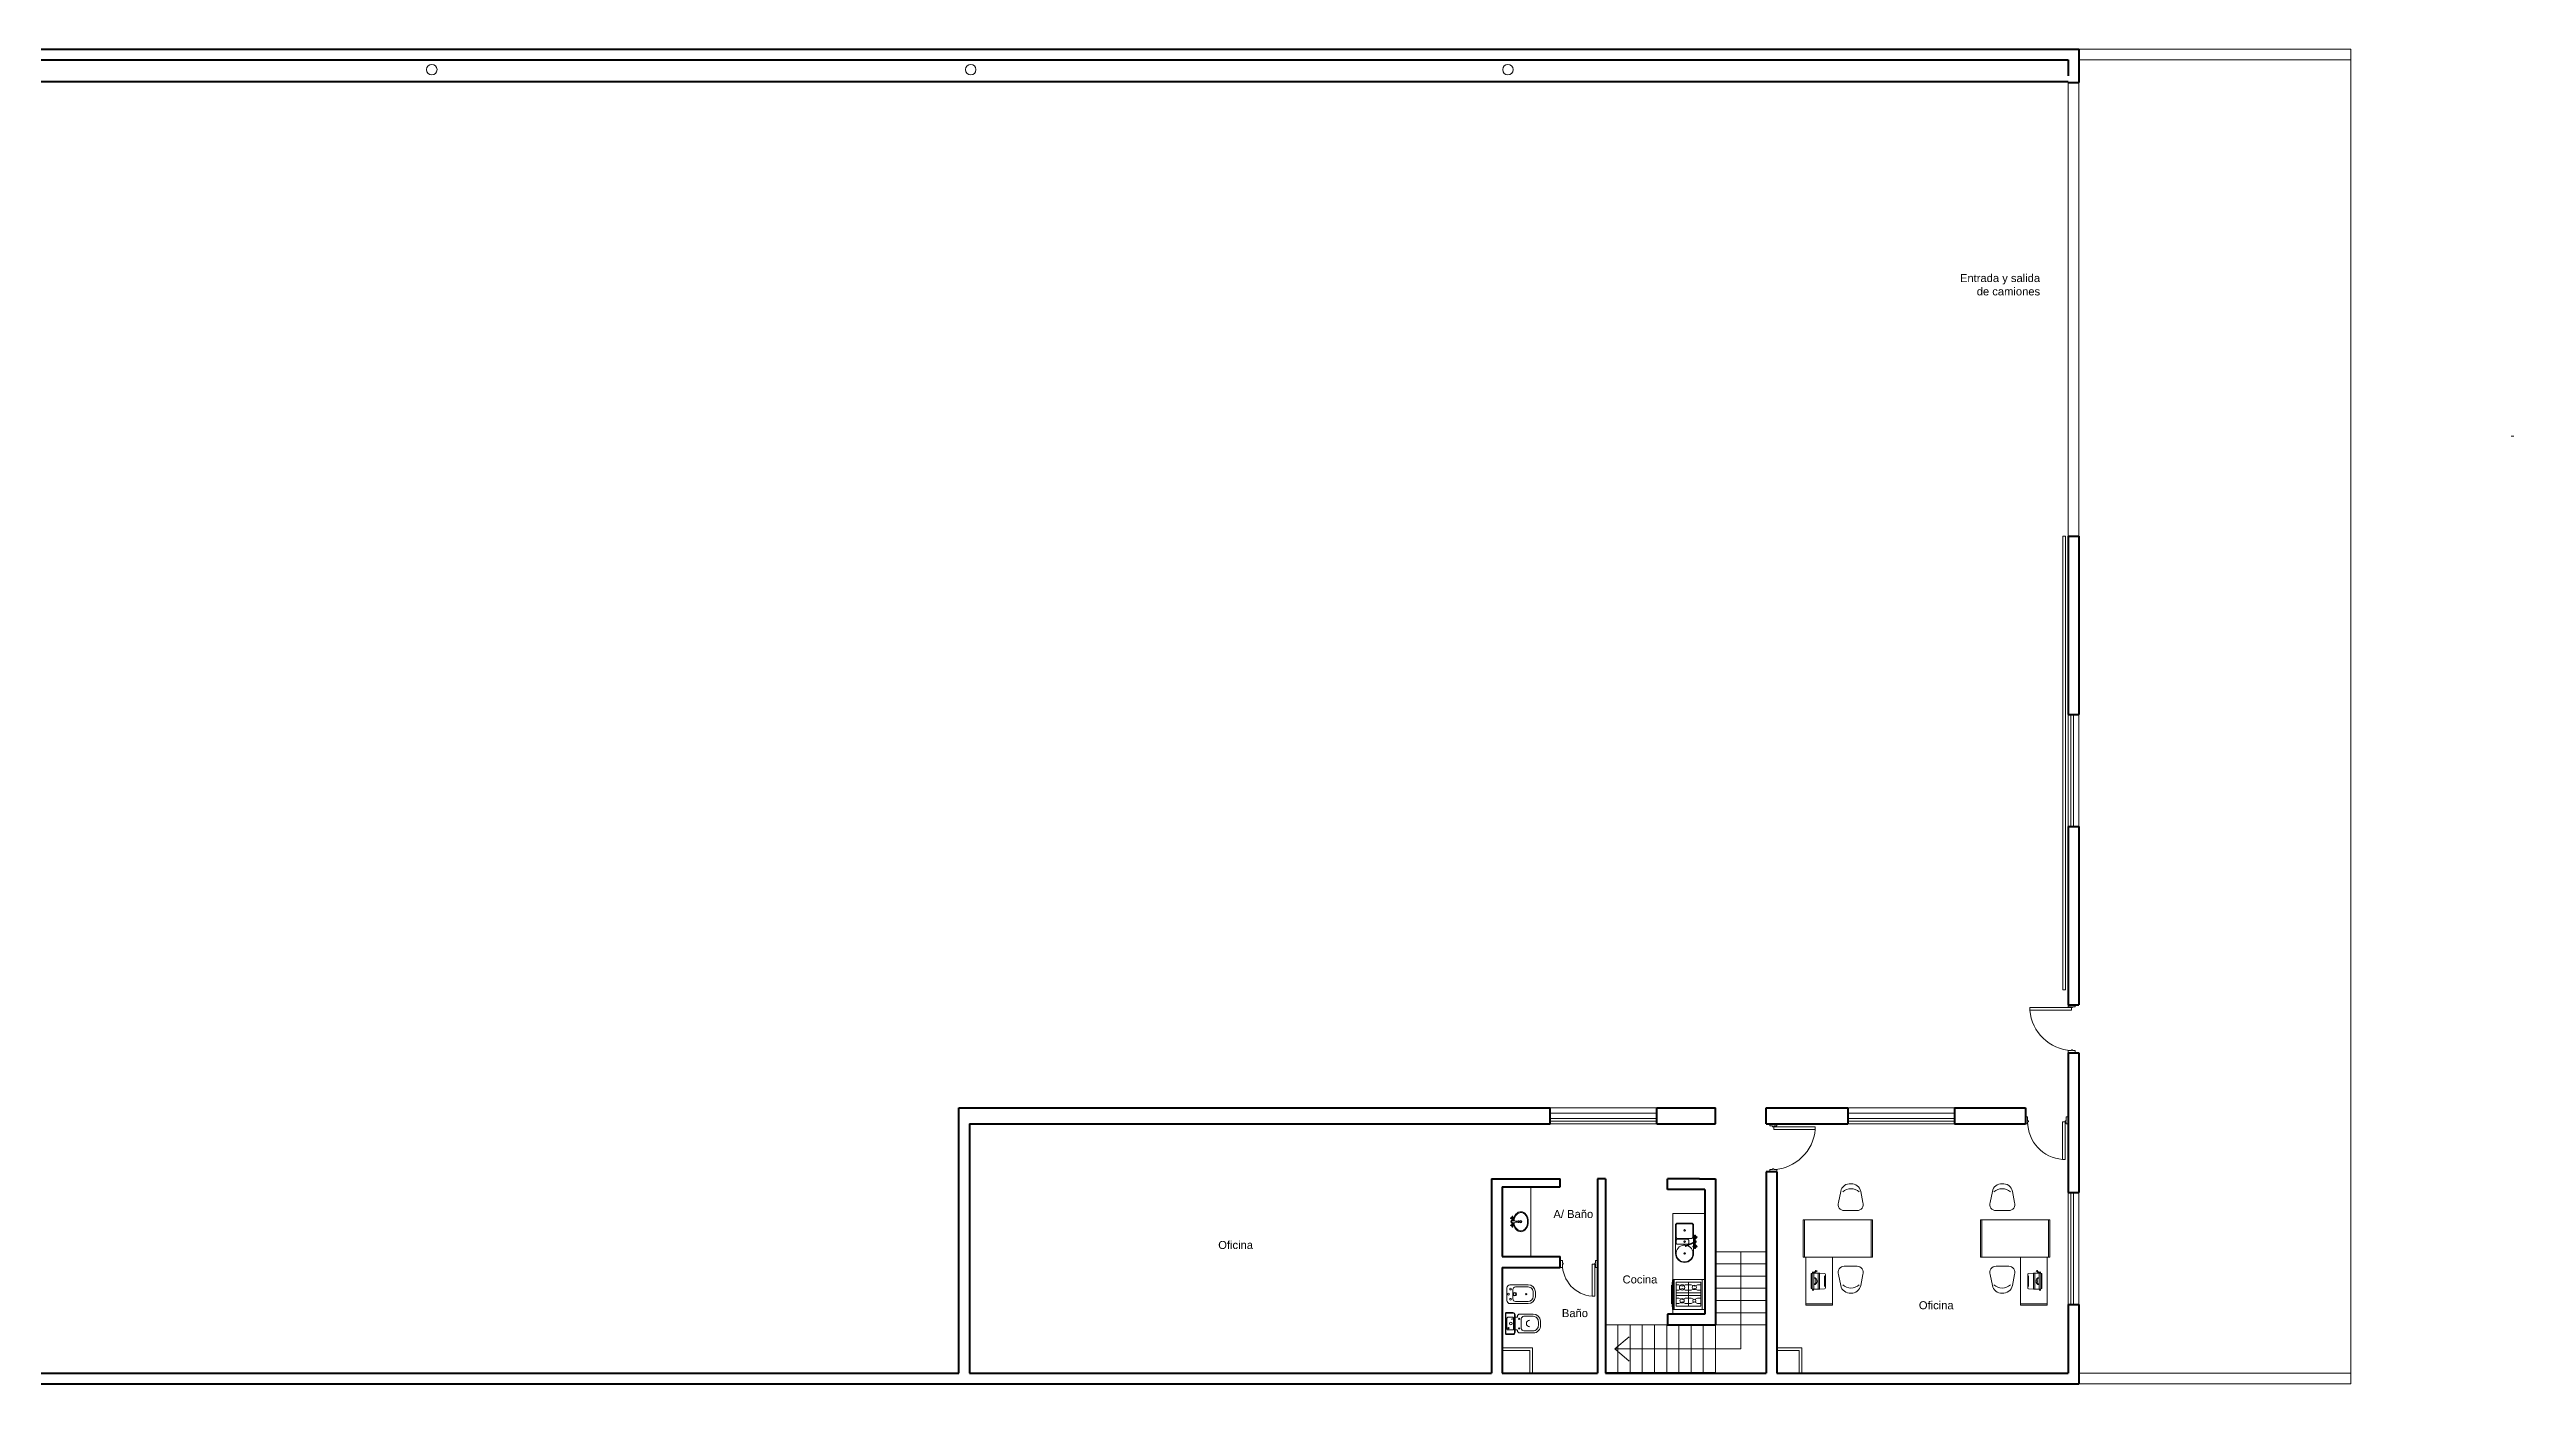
# Model space of a CAD drawing. Header units: millimetres. Extents: x -22 to 70.4, y 83.2 to 108.2.
# Drawn here: x 24.21 to 70.4, y 83.24 to 108.24 of the extents above; entities that cross this region are included whole.
import ezdxf

# ---------------------------------------------------------------- set-up
doc = ezdxf.new("R2010")
doc.units = ezdxf.units.MM
for name, color, linetype, lineweight in [('015', 1, 'Continuous', 15), ('02', 5, 'Continuous', 20), ('MUROS', 7, 'Continuous', 40), ('TEXTOS', 2, 'Continuous', 20)]:
    doc.layers.add(name, color=color, linetype=linetype, lineweight=lineweight)
doc.styles.add('STYLE1', font='arial.ttf')

# ---------------------------------------------------------------- blocks, each defined once
blk = doc.blocks.new('P090A')
at = {"linetype": 'Continuous'}
for p, q in [((0.914934, 0.000844), (0.914934, 0.015844)), ((0.914934, 0.015844), (0.954934, 0.015844)), ((1.814934, 0.015844), (1.774934, 0.015844)), ((1.814934, 0.000844), (1.814934, 0.015844)), ((0.914934, -0.099156), (0.914934, -0.114156)), ((0.914934, -0.114156), (0.954934, -0.114156)), ((0.969934, -0.044156), (0.954934, -0.044156)), ((0.969934, -0.044156), (0.954934, -0.044156)), ((0.954934, -0.064156), (0.954934, -0.114156)), ((0.969934, -0.064156), (0.954934, -0.064156)), ((1.759934, -0.044156), (1.774934, -0.044156)), ((1.759934, -0.064156), (1.774934, -0.064156)), ((1.774934, -0.064156), (1.774934, -0.114156)), ((1.814934, -0.114156), (1.774934, -0.114156)), ((1.814934, -0.099156), (1.814934, -0.114156))]:
    blk.add_line(p, q, dxfattribs=at)
for p, q in [((0.954934, -0.044156), (0.954934, 0.015844)), ((1.774934, -0.044156), (1.774934, 0.015844)), ((0.969934, -0.064156), (0.969934, -0.044156)), ((1.759934, -0.064156), (1.759934, -0.044156))]:
    blk.add_line(p, q)
blk.add_arc((1.782072, -0.091082), 0.828468, 94.995303, 176.752942, dxfattribs=at)
at = {"layer": '02', "linetype": 'Continuous'}
for p, q in [((1.709934, -0.044156), (1.709934, 0.73424)), ((1.709934, 0.73424), (1.759934, 0.73424)), ((1.759934, 0.73424), (1.759934, -0.044156)), ((1.759934, -0.044156), (1.709934, -0.044156))]:
    blk.add_line(p, q, dxfattribs=at)
blk = doc.blocks.new('P080A')
at = {"linetype": 'Continuous'}
for p, q in [((0.989934, -0.024156), (0.989934, -0.009156)), ((0.989934, -0.009156), (1.029934, -0.009156)), ((0.989934, -0.124156), (0.989934, -0.139156)), ((0.989934, -0.139156), (1.029934, -0.139156)), ((1.044934, -0.044156), (1.029934, -0.044156)), ((1.044934, -0.044156), (1.029934, -0.044156)), ((1.029934, -0.064156), (1.029934, -0.139156)), ((1.044934, -0.064156), (1.029934, -0.064156)), ((1.734934, -0.044156), (1.749934, -0.044156)), ((1.734934, -0.064156), (1.749934, -0.064156)), ((1.789934, -0.009156), (1.749934, -0.009156)), ((1.749934, -0.064156), (1.749934, -0.139156)), ((1.789934, -0.139156), (1.749934, -0.139156)), ((1.789934, -0.024156), (1.789934, -0.009156)), ((1.789934, -0.124156), (1.789934, -0.139156))]:
    blk.add_line(p, q, dxfattribs=at)
for p, q in [((1.029934, -0.044156), (1.029934, -0.009156)), ((1.044934, -0.064156), (1.044934, -0.044156)), ((1.734934, -0.064156), (1.734934, -0.044156)), ((1.749934, -0.044156), (1.749934, -0.009156))]:
    blk.add_line(p, q)
blk.add_arc((1.734934, -0.044156), 0.705, 94.066945, 180, dxfattribs=at)
at = {"layer": '02', "linetype": 'Continuous'}
for p, q in [((1.684934, -0.044156), (1.684934, 0.659129)), ((1.684934, 0.659129), (1.734934, 0.659129)), ((1.734934, 0.659129), (1.734934, -0.044156)), ((1.734934, -0.044156), (1.684934, -0.044156))]:
    blk.add_line(p, q, dxfattribs=at)
blk = doc.blocks.new('Pl-C')
for p, q in [((-0.119253, -0.020891), (-0.103861, -0.020891)), ((-0.119253, -0.031966), (-0.103861, -0.031966)), ((-0.099982, -0.00162), (-0.099982, -0.017012)), ((-0.099982, -0.051236), (-0.099982, -0.035845)), ((-0.088907, -0.00162), (-0.088907, -0.017012)), ((-0.088907, -0.051236), (-0.088907, -0.035845)), ((-0.069637, -0.020891), (-0.085028, -0.020891)), ((-0.069637, -0.031966), (-0.085028, -0.031966)), ((-0.009984, -0.054358), (-0.07668, -0.054358)), ((-0.052951, -0.019763), (-0.026174, -0.019763)), ((-0.052951, -0.033887), (-0.026904, -0.033887)), ((-0.003819, -0.02212), (0.0856, -0.220326)), ((0.005571, -0.017884), (0.095822, -0.215662)), ((0.078227, -0.054358), (0.022215, -0.054358)), ((0.026332, -0.033887), (0.026221, -0.033887)), ((0.054497, -0.019763), (0.02772, -0.019763)), ((0.054497, -0.033887), (0.028451, -0.033887)), ((0.071183, -0.020891), (0.086575, -0.020891)), ((0.071183, -0.031966), (0.086575, -0.031966)), ((0.090454, -0.00162), (0.090454, -0.017012)), ((0.090454, -0.051236), (0.090454, -0.035845)), ((0.101529, -0.00162), (0.101529, -0.017012)), ((0.101529, -0.051236), (0.101529, -0.035845)), ((0.120799, -0.020891), (0.105408, -0.020891)), ((0.120799, -0.031966), (0.105408, -0.031966))]:
    blk.add_line(p, q)
blk.add_lwpolyline([(0.113756, -0.054358), (0.242232, -0.054358, -1), (0.242232, -0.431492), (-0.360243, -0.431492), (-0.390243, -0.401492), (-0.390243, -0.084358), (-0.360243, -0.054358), (-0.112209, -0.054358)], format="xyb")
for points in [[(-0.3768, -0.093435), (-0.3768, -0.40089), (-0.3568, -0.42089), (-0.090126, -0.42089), (-0.070126, -0.40089), (-0.070126, -0.093435), (-0.090126, -0.073435), (-0.3568, -0.073435)], [(0.052478, -0.40089), (0.032478, -0.42089), (-0.03447, -0.42089), (-0.05447, -0.40089), (-0.05447, -0.172285), (-0.03447, -0.152285), (0.032478, -0.152285), (0.052478, -0.172285)]]:
    blk.add_lwpolyline(points, close=True)
for centre in [(-0.237873, -0.242925), (-0.003956, -0.242925), (0.242232, -0.242925)]:
    blk.add_circle(centre, 0.015987)
for centre, radius, start, end in [((-0.094445, -0.026428), 0.0331, 107.221031, 162.778969), ((-0.094445, 0.006585), 0.009899, 304.016019, 235.983981), ((-0.094445, -0.026428), 0.0331, 17.221031, 72.778969), ((0.000773, -0.028238), 0.028248, 312.387008, 290.893091), ((0.095991, -0.026428), 0.0331, 107.221031, 162.778969), ((0.095991, 0.006585), 0.009899, 304.016019, 235.983981), ((0.095991, -0.026428), 0.0331, 17.221031, 72.778969), ((-0.127458, -0.026428), 0.009899, 34.016019, 325.983981), ((-0.094445, -0.026428), 0.0331, 197.221031, 252.778969), ((-0.094445, -0.026428), 0.016581, 109.509577, 160.490423), ((-0.094445, -0.026428), 0.016581, 199.509577, 250.490423), ((-0.094445, -0.059441), 0.009899, 124.016019, 55.983981), ((-0.094445, -0.026428), 0.010924, 120.458557, 149.541443), ((-0.094445, -0.026428), 0.010924, 210.458557, 239.541443), ((-0.094445, -0.026428), 0.016581, 19.509577, 70.490423), ((-0.094445, -0.026428), 0.010924, 30.458557, 59.541443), ((-0.094445, -0.026428), 0.016581, 289.509577, 340.490423), ((-0.094445, -0.026428), 0.010924, 300.458557, 329.541443), ((-0.094445, -0.026428), 0.0331, 287.221031, 342.778969), ((-0.061432, -0.026428), 0.009899, 214.016019, 145.983981), ((0.000773, -0.028238), 0.013705, 333.734082, 287.283418), ((0.000876, -0.020002), 0.00515, 24.282059, 204.282059), ((0.062978, -0.026428), 0.009899, 34.016019, 325.983981), ((0.095991, -0.026428), 0.0331, 197.221031, 252.778969), ((0.242232, -0.242925), 0.175417, 163.82908, 158.539558), ((0.095991, -0.026428), 0.016581, 109.509577, 160.490423), ((0.095991, -0.026428), 0.016581, 199.509577, 250.490423), ((0.090711, -0.217994), 0.005618, 204.52833, 24.52833), ((0.095991, -0.059441), 0.009899, 124.016019, 55.983981), ((0.095991, -0.026428), 0.010924, 120.458557, 149.541443), ((0.095991, -0.026428), 0.010924, 210.458557, 239.541443), ((0.095991, -0.026428), 0.016581, 19.509577, 70.490423), ((0.095991, -0.026428), 0.010924, 30.458557, 59.541443), ((0.095991, -0.026428), 0.010924, 300.458557, 329.541443), ((0.095991, -0.026428), 0.016581, 289.509577, 340.490423), ((0.095991, -0.026428), 0.0331, 287.221031, 342.778969), ((0.129004, -0.026428), 0.009899, 214.016019, 145.983981)]:
    blk.add_arc(centre, radius, start, end)
blk = doc.blocks.new('COCINA-P')
at = {"layer": '015'}
for p, q in [((-0.083533, 0.550176, 0.0199), (-0.533533, 0.550176, 0.0199)), ((-0.533533, 0.090176, 0.0199), (-0.533533, 0.550176, 0.0199)), ((-0.483533, 0.500176, 0.0199), (-0.483533, 0.550176, 0.0199)), ((-0.453533, 0.440176, 0.0199), (-0.483533, 0.500176, 0.0199)), ((-0.413533, 0.440176, 0.0199), (-0.383533, 0.500176, 0.0199)), ((-0.383533, 0.500176, 0.0199), (-0.383533, 0.550176, 0.0199)), ((-0.333533, 0.090176, 0.0199), (-0.333533, 0.550176, 0.0199)), ((-0.283533, 0.550176, 0.0199), (-0.283533, 0.090176, 0.0199)), ((-0.233533, 0.500176, 0.0199), (-0.233533, 0.550176, 0.0199)), ((-0.203533, 0.440176, 0.0199), (-0.233533, 0.500176, 0.0199)), ((-0.163533, 0.440176, 0.0199), (-0.133533, 0.500176, 0.0199)), ((-0.133533, 0.500176, 0.0199), (-0.133533, 0.550176, 0.0199)), ((-0.083533, 0.550176, 0.0199), (-0.083533, 0.090176, 0.0199)), ((-0.083533, 0.320176, 0.0199), (-0.533533, 0.320176, 0.0199)), ((-0.083533, 0.090176, 0.0199), (-0.533533, 0.090176, 0.0199)), ((-0.483533, 0.380176, 0.0199), (-0.453533, 0.440176, 0.0199)), ((-0.483533, 0.270176, 0.0199), (-0.483533, 0.380176, 0.0199)), ((-0.453533, 0.210176, 0.0199), (-0.483533, 0.270176, 0.0199)), ((-0.483533, 0.150176, 0.0199), (-0.453533, 0.210176, 0.0199)), ((-0.483533, 0.090176, 0.0199), (-0.483533, 0.150176, 0.0199)), ((-0.383533, 0.380176, 0.0199), (-0.413533, 0.440176, 0.0199)), ((-0.413533, 0.210176, 0.0199), (-0.383533, 0.270176, 0.0199)), ((-0.383533, 0.150176, 0.0199), (-0.413533, 0.210176, 0.0199)), ((-0.383533, 0.270176, 0.0199), (-0.383533, 0.380176, 0.0199)), ((-0.383533, 0.090176, 0.0199), (-0.383533, 0.150176, 0.0199)), ((-0.313533, 0.090176, 0.0199), (-0.313533, 0.090176)), ((-0.233533, 0.380176, 0.0199), (-0.203533, 0.440176, 0.0199)), ((-0.233533, 0.270176, 0.0199), (-0.233533, 0.380176, 0.0199)), ((-0.203533, 0.210176, 0.0199), (-0.233533, 0.270176, 0.0199)), ((-0.233533, 0.150176, 0.0199), (-0.203533, 0.210176, 0.0199)), ((-0.233533, 0.090176, 0.0199), (-0.233533, 0.150176, 0.0199)), ((-0.133533, 0.380176, 0.0199), (-0.163533, 0.440176, 0.0199)), ((-0.163533, 0.210176, 0.0199), (-0.133533, 0.270176, 0.0199)), ((-0.133533, 0.150176, 0.0199), (-0.163533, 0.210176, 0.0199)), ((-0.133533, 0.270176, 0.0199), (-0.133533, 0.380176, 0.0199)), ((-0.133533, 0.090176, 0.0199), (-0.133533, 0.150176, 0.0199)), ((-0.083533, 0.320176, 0.0199), (-0.083533, 0.320176)), ((-0.083533, 0.090176, 0.0199), (-0.083533, 0.090176))]:
    blk.add_line(p, q, dxfattribs=at)
at = {"layer": '015', "color": 253}
for p, q in [((-0.533533, 0.550176, 0.0199), (-0.533533, 0.550176)), ((-0.313533, 0.550176, 0.0199), (-0.313533, 0.550176)), ((-0.083533, 0.550176, 0.0199), (-0.083533, 0.550176)), ((-0.533533, 0.320176, 0.0199), (-0.533533, 0.320176)), ((-0.533533, 0.090176, 0.0199), (-0.533533, 0.090176))]:
    blk.add_line(p, q, dxfattribs=at)
at = {"layer": '015', "extrusion": (-1.97552e-15, 1, 0), "elevation": 0.61325}
for points in [[(0.472302, -0.669305), (0.125358, -0.669305), (0.125358, -0.701592), (0.472302, -0.701592)], [(0.472302, -0.198236), (0.125358, -0.198236), (0.125358, -0.230523), (0.472302, -0.230523)]]:
    blk.add_lwpolyline(points, close=True, dxfattribs=at)
at = {"layer": '015', "extrusion": (-1.97552e-15, 1, 0)}
for centre in [(0.502268, -0.092743, 0.623081), (0.414508, -0.092743, 0.623081), (0.273668, -0.092743, 0.623081), (0.185907, -0.092743, 0.623081), (0.098147, -0.092743, 0.623081)]:
    blk.add_circle(centre, 0.030566, dxfattribs=at)
at = {"layer": '015'}
for centre, radius in [((-0.433533, 0.440176), 0.05), ((-0.183533, 0.440176), 0.04), ((-0.433533, 0.210176), 0.04), ((-0.183533, 0.210176), 0.03)]:
    blk.add_circle(centre, radius, dxfattribs=at)
for points in [[(-0.125358, 0.63825, -0.669305), (-0.125358, 0.63825, -0.701592), (-0.472302, 0.63825, -0.701592), (-0.472302, 0.63825, -0.669305)], [(-0.57883, 0.06325, 0.1), (-0.57883, 0.06325), (-0.01883, 0.06325), (-0.01883, 0.06325, 0.1)], [(-0.57883, 0.06325), (-0.57883, 0.06325), (-0.01883, 0.06325)], [(-0.57883, 0.01325, 0.1), (-0.57883, 0.06325, 0.1), (-0.01883, 0.06325, 0.1), (-0.01883, 0.01325, 0.1)], [(-0.01883, 0.01325, 0.1), (-0.01883, 0.01325), (-0.57883, 0.01325), (-0.57883, 0.01325, 0.1)], [(-0.57883, 0.01325, 0.1), (-0.57883, 0.01325, 0.1), (-0.01883, 0.01325, 0.1)], [(-0.01883, 0.06325, 0.1), (-0.01883, 0.06325), (-0.01883, 0.01325), (-0.01883, 0.01325, 0.1)], [(-0.01883, 0.06325), (-0.01883, 0.06325), (-0.01883, 0.06325), (-0.01883, 0.01325)]]:
    blk.add_3dface(points, dxfattribs=at)
at = {"layer": '015', "color": 43}
for points in [[(-0.125358, 0.63825, -0.198236), (-0.125358, 0.63825, -0.230523), (-0.472302, 0.63825, -0.230523), (-0.472302, 0.63825, -0.198236)], [(-0.57883, 0.01325), (-0.57883, 0.06325), (-0.57883, 0.06325, 0.1), (-0.57883, 0.01325, 0.1)], [(-0.57883, 0.01325, 0.1), (-0.57883, 0.01325), (-0.57883, 0.01325, 0.1)]]:
    blk.add_3dface(points, dxfattribs=at)
at = {"layer": '015', "linetype": 'Continuous'}
mesh = blk.add_polyface(dxfattribs=at)
corners = [(-0.125358, 0.61325, -0.280507), (-0.143125, 0.61325, -0.26274), (-0.454535, 0.61325, -0.26274), (-0.472302, 0.61325, -0.280507), (-0.472302, 0.61325, -0.50572), (-0.454535, 0.61325, -0.523487), (-0.143125, 0.61325, -0.523487), (-0.125358, 0.61325, -0.50572)]
mesh.append_faces([[corners[k] for k in face] for face in [(0, 6, 7)]], dxfattribs={"vtx0": -1})
mesh.append_faces([[corners[k] for k in face] for face in [(0, 3, 4), (0, 4, 5), (0, 5, 6)]], dxfattribs={"vtx0": -1, "vtx2": -1})
mesh.append_faces([[corners[k] for k in face] for face in [(0, 1, 2, 3)]], dxfattribs={"vtx3": -1})
at = {"layer": '015'}
mesh = blk.add_polymesh((6, 3), dxfattribs=at)
for k, corner in enumerate([(-0.57883, 0.61325), (-0.57883, 0.61325, -0.033323), (-0.57883, 0.61325, -0.033323), (-0.01883, 0.61325), (-0.01883, 0.61325, -0.033323), (-0.01883, 0.61325, -0.033323), (-0.01883, 0.01325), (-0.01883, 0.01325, -0.033323), (-0.01883, 0.61325, -0.033323), (-0.57883, 0.01325), (-0.57883, 0.01325, -0.033323), (-0.57883, 0.61325, -0.033323), (-0.57883, 0.01325), (-0.57883, 0.01325), (-0.57883, 0.61325), (-0.01883, 0.01325), (-0.01883, 0.01325), (-0.01883, 0.61325)]):
    mesh.set_mesh_vertex(divmod(k, 3), corner)
mesh = blk.add_polymesh((6, 3), dxfattribs=at)
for k, corner in enumerate([(-0.57883, 0.61325, -0.179371), (-0.57883, 0.61325, -0.618417), (-0.57883, 0.61325, -0.618417), (-0.01883, 0.61325, -0.179371), (-0.01883, 0.61325, -0.618417), (-0.01883, 0.61325, -0.618417), (-0.01883, 0.589979, -0.179371), (-0.01883, 0.589979, -0.618417), (-0.01883, 0.61325, -0.618417), (-0.57883, 0.589979, -0.179371), (-0.57883, 0.589979, -0.618417), (-0.57883, 0.61325, -0.618417), (-0.57883, 0.589979, -0.179371), (-0.57883, 0.589979, -0.179371), (-0.57883, 0.61325, -0.179371), (-0.01883, 0.589979, -0.179371), (-0.01883, 0.589979, -0.179371), (-0.01883, 0.61325, -0.179371)]):
    mesh.set_mesh_vertex(divmod(k, 3), corner)
mesh = blk.add_polymesh((6, 3), dxfattribs=at)
for k, corner in enumerate([(-0.57883, 0.61325, -0.628417), (-0.57883, 0.61325, -0.85), (-0.57883, 0.61325, -0.85), (-0.01883, 0.61325, -0.628417), (-0.01883, 0.61325, -0.85), (-0.01883, 0.61325, -0.85), (-0.01883, 0.589979, -0.628417), (-0.01883, 0.589979, -0.85), (-0.01883, 0.61325, -0.85), (-0.57883, 0.589979, -0.628417), (-0.57883, 0.589979, -0.85), (-0.57883, 0.61325, -0.85), (-0.57883, 0.589979, -0.628417), (-0.57883, 0.589979, -0.628417), (-0.57883, 0.61325, -0.628417), (-0.01883, 0.589979, -0.628417), (-0.01883, 0.589979, -0.628417), (-0.01883, 0.61325, -0.628417)]):
    mesh.set_mesh_vertex(divmod(k, 3), corner)
mesh = blk.add_polymesh((6, 3), dxfattribs=at)
for k, corner in enumerate([(-0.57883, 0.58633, -0.038323), (-0.57883, 0.58633, -0.85), (-0.57883, 0.58633, -0.85), (-0.01883, 0.58633, -0.038323), (-0.01883, 0.58633, -0.85), (-0.01883, 0.58633, -0.85), (-0.01883, 0.01325, -0.038323), (-0.01883, 0.01325, -0.85), (-0.01883, 0.58633, -0.85), (-0.57883, 0.01325, -0.038323), (-0.57883, 0.01325, -0.85), (-0.57883, 0.58633, -0.85), (-0.57883, 0.01325, -0.038323), (-0.57883, 0.01325, -0.038323), (-0.57883, 0.58633, -0.038323), (-0.01883, 0.01325, -0.038323), (-0.01883, 0.01325, -0.038323), (-0.01883, 0.58633, -0.038323)]):
    mesh.set_mesh_vertex(divmod(k, 3), corner)
mesh = blk.add_polymesh((6, 3), dxfattribs=at)
for k, corner in enumerate([(-0.576789, 0.622424, -0.038323), (-0.576789, 0.622424, -0.175), (-0.576789, 0.622424, -0.175), (-0.018211, 0.622424, -0.038323), (-0.018211, 0.622424, -0.175), (-0.018211, 0.622424, -0.175), (-0.018211, 0.593144, -0.038323), (-0.018211, 0.593144, -0.175), (-0.018211, 0.622424, -0.175), (-0.576789, 0.593144, -0.038323), (-0.576789, 0.593144, -0.175), (-0.576789, 0.622424, -0.175), (-0.576789, 0.593144, -0.038323), (-0.576789, 0.593144, -0.038323), (-0.576789, 0.622424, -0.038323), (-0.018211, 0.593144, -0.038323), (-0.018211, 0.593144, -0.038323), (-0.018211, 0.622424, -0.038323)]):
    mesh.set_mesh_vertex(divmod(k, 3), corner)
blk = doc.blocks.new('COCINA1')
at = {"layer": '02', "rotation": 180}
blk.add_blockref('COCINA-P', (-0.29883, 0.01325), dxfattribs=at)
blk = doc.blocks.new('Bacha3')
for p, q in [((0.016214, -0.572574), (0.016214, -0.587574)), ((0.016214, -0.5732), (0.042952, -0.5732)), ((0.060436, -0.543352), (0.045436, -0.543352)), ((0.046029, -0.543352), (0.046029, -0.57009)), ((0.05981, -0.543352), (0.05981, -0.57009)), ((0.089658, -0.5732), (0.062919, -0.5732)), ((0.089658, -0.572574), (0.089658, -0.587574)), ((0.016214, -0.586981), (0.042952, -0.586981)), ((0.016214, -0.757574), (0.016214, -0.742574)), ((0.016214, -0.743167), (0.042952, -0.743167)), ((0.016214, -0.756948), (0.042952, -0.756948)), ((0.060436, -0.616796), (0.045436, -0.616796)), ((0.060436, -0.713352), (0.045436, -0.713352)), ((0.060436, -0.786796), (0.045436, -0.786796)), ((0.046029, -0.616796), (0.046029, -0.590058)), ((0.046029, -0.713352), (0.046029, -0.74009)), ((0.046029, -0.786796), (0.046029, -0.760058)), ((0.05981, -0.616796), (0.05981, -0.590058)), ((0.05981, -0.713352), (0.05981, -0.74009)), ((0.05981, -0.786796), (0.05981, -0.760058)), ((0.089658, -0.586981), (0.062919, -0.586981)), ((0.089658, -0.743167), (0.062919, -0.743167)), ((0.089658, -0.756948), (0.062919, -0.756948)), ((0.089658, -0.757574), (0.089658, -0.742574))]:
    blk.add_line(p, q)
for points in [[(-0.080005, -0.649792, 0.092281), (-0.00304, -0.647574, -0.198901), (0.052936, -0.647574)], [(-0.080005, -0.680356, -0.092281), (-0.00304, -0.682574, 0.198901), (0.052936, -0.682574)]]:
    blk.add_lwpolyline(points, format="xyb")
for centre, radius in [((0.052936, -0.580074), 0.012487), ((-0.144714, -0.665074), 0.025), ((-0.144714, -0.665074), 0.018), ((0.052936, -0.750074), 0.012487)]:
    blk.add_circle(centre, radius)
for centre, radius, start, end in [((0.016214, -0.580074), 0.00754, 90, 270), ((0.052936, -0.580074), 0.03, 103.310904, 166.753451), ((0.052936, -0.543352), 0.00754, 0, 180), ((0.052936, -0.580074), 0.03, 13.246549, 76.753451), ((0.089658, -0.580074), 0.00754, 270, 90), ((-0.088532, -0.665074), 0.0225, 38.7012, 321.2988), ((-0.088532, -0.665074), 0.0175, 60.839304, 299.160698), ((0.016214, -0.750074), 0.00754, 90, 270), ((0.052936, -0.750074), 0.03, 193.246549, 256.689096), ((0.052936, -0.580074), 0.03, 193.310904, 256.689096), ((0.052936, -0.750074), 0.03, 103.310904, 166.689096), ((0.052936, -0.665074), 0.035, 221.187117, 138.812883), ((0.052936, -0.616796), 0.00754, 180, 360), ((0.052936, -0.713352), 0.00754, 0, 180), ((0.052936, -0.786796), 0.00754, 180, 360), ((0.052936, -0.665074), 0.0175, 270, 90), ((0.052936, -0.580074), 0.03, 283.246549, 346.689096), ((0.052936, -0.750074), 0.03, 13.310904, 76.753451), ((0.052936, -0.750074), 0.03, 283.246549, 346.753451), ((0.089658, -0.750074), 0.00754, 270, 90)]:
    blk.add_arc(centre, radius, start, end)
blk.add_ellipse((-0.144714, -0.665074), major_axis=(0, -0.213607), ratio=0.749038, start_param=1.67429365, end_param=7.750484311)
at = {"layer": '02'}
blk.add_ellipse((-0.144714, -0.665074), major_axis=(0, -0.235043), ratio=0.744545, start_param=1.668499977, end_param=7.756277984, dxfattribs=at)
blk = doc.blocks.new('INODORO-PLANTA')
at = {"layer": '015'}
for points in [[(-0.037697, 0.616878), (0.027684, 0.616878, -0.43408), (0.131265, 0.520049), (0.131265, 0.345471, -0.414214), (0.081265, 0.295471), (-0.091278, 0.295471, -0.414214), (-0.141278, 0.345471), (-0.141278, 0.520049, -0.43408)], [(0.190993, 0.140034), (0.190993, 0.020034, -0.414214), (0.180993, 0.010034), (-0.191007, 0.010034, -0.414214), (-0.201007, 0.020034), (-0.201007, 0.140034, -0.414214), (-0.171007, 0.170034), (0.160993, 0.170034, -0.414214)], [(-0.106278, 0.152775), (0.096265, 0.152775, -0.414214), (0.111265, 0.137775), (0.111265, 0.043487, -0.414214), (0.096265, 0.028487), (-0.106278, 0.028487, -0.414214), (-0.121278, 0.043487), (-0.121278, 0.137775, -0.414214)]]:
    blk.add_lwpolyline(points, format="xyb", close=True, dxfattribs=at)
for centre, radius in [((-0.093885, 0.256571), 0.010405), ((-0.087804, 0.124061), 0.005462), ((-0.005609, 0.102094), 0.02448), ((0.080983, 0.057095), 0.010405), ((0.086896, 0.256571), 0.010405)]:
    blk.add_circle(centre, radius, dxfattribs=at)
blk.add_arc((-0.005007, 0.455051), 0.062432, 180, 360, dxfattribs=at)
at = {"layer": '02'}
blk.add_lwpolyline([(-0.141278, 0.225112, -0.414214), (-0.121278, 0.205112), (-0.121278, 0.180034), (0.111265, 0.180034), (0.111265, 0.205112, -0.414214), (0.131265, 0.225112, 0.414214), (0.171265, 0.265112), (0.171265, 0.520049, 0.430911), (0.026453, 0.656878), (-0.051991, 0.656878, 0.397711), (-0.181278, 0.520049), (-0.181278, 0.265112, 0.414214), (-0.141278, 0.225112)], format="xyb", dxfattribs=at)
blk.add_lwpolyline([(0.200993, 0.140034), (0.200993, 0.020034, -0.414214), (0.180993, 0.000034), (-0.191007, 0.000034, -0.414214), (-0.211007, 0.020034), (-0.211007, 0.140034, -0.414214), (-0.171007, 0.180034), (0.160993, 0.180034, -0.414214)], format="xyb", close=True, dxfattribs=at)
blk = doc.blocks.new('BIDET-PLANTA')
at = {"layer": '015'}
blk.add_lwpolyline([(-0.032691, 0.553372, 0.43408), (-0.136271, 0.456543), (-0.136271, 0.222375, 0.414214), (-0.086271, 0.172375), (0.086271, 0.172375, 0.414214), (0.136271, 0.222375), (0.136271, 0.456543, 0.394622), (0.045753, 0.553372)], format="xyb", close=True, dxfattribs=at)
for centre, radius in [((-0.096, 0.129998), 0.017), ((0, 0.208017), 0.033123), ((0, 0.208017), 0.023123), ((0, 0.087998), 0.017), ((0, 0.423145), 0.011561), ((0.096, 0.129998), 0.017)]:
    blk.add_circle(centre, radius, dxfattribs=at)
at = {"layer": '02'}
blk.add_lwpolyline([(-0.046984, 0.593372, 0.397711), (-0.176271, 0.456543), (-0.176271, 0.118372, 0.414214), (-0.116271, 0.058372), (0.116271, 0.058372, 0.414214), (0.176271, 0.118372), (0.176271, 0.456543, 0.397711), (0.046984, 0.593372)], format="xyb", close=True, dxfattribs=at)
blk = doc.blocks.new('P070b')
at = {"linetype": 'Continuous'}
for p, q in [((-0.7, -0.025), (-0.7, -0.01)), ((-0.7, -0.01), (-0.66, -0.01)), ((-0.7, -0.125), (-0.7, -0.14)), ((-0.7, -0.14), (-0.66, -0.14)), ((-0.645, -0.07), (-0.66, -0.07)), ((-0.645, -0.07), (-0.66, -0.07)), ((-0.645, -0.09), (-0.66, -0.09)), ((-0.66, -0.09), (-0.66, -0.14)), ((-0.055, -0.07), (-0.04, -0.07)), ((-0.055, -0.09), (-0.04, -0.09)), ((0, -0.01), (-0.04, -0.01)), ((-0.04, -0.09), (-0.04, -0.14)), ((0, -0.14), (-0.04, -0.14)), ((0, -0.025), (0, -0.01)), ((0, -0.125), (0, -0.14))]:
    blk.add_line(p, q, dxfattribs=at)
for p, q in [((-0.66, -0.07), (-0.66, -0.01)), ((-0.645, -0.09), (-0.645, -0.07)), ((-0.055, -0.09), (-0.055, -0.07)), ((-0.04, -0.07), (-0.04, -0.01))]:
    blk.add_line(p, q)
blk.add_arc((-0.055, -0.07), 0.605, 94.740595, 180, dxfattribs=at)
at = {"layer": '02', "linetype": 'Continuous'}
for p, q in [((-0.105, 0.533089), (-0.055, 0.533089)), ((-0.105, -0.07), (-0.105, 0.533089)), ((-0.055, 0.533089), (-0.055, -0.07)), ((-0.055, -0.07), (-0.105, -0.07))]:
    blk.add_line(p, q, dxfattribs=at)
blk = doc.blocks.new('d')
at = {"layer": '015'}
for p, q in [((1251.159455, 464.318771), (1251.859455, 464.318771)), ((1252.734455, 464.293771), (1252.734455, 463.793771)), ((1252.209455, 463.943771), (1252.409455, 463.943771)), ((1251.159455, 463.068771), (1251.859455, 463.068771))]:
    blk.add_line(p, q, dxfattribs=at)
for points in [[(1251.159455, 463.043771), (1251.159455, 464.343771), (1251.859455, 464.343771), (1251.859455, 463.043771)], [(1252.159455, 464.143771), (1252.109455, 464.103771), (1252.119455, 464.083771)]]:
    blk.add_lwpolyline(points, close=True, dxfattribs=at)
for points in [[(1251.859455, 464.293771), (1252.759455, 464.293771), (1252.759455, 463.793771), (1251.859455, 463.793771)], [(1252.159455, 464.153771), (1252.139455, 464.153771), (1252.139455, 464.173771), (1252.139455, 464.143771)], [(1252.309455, 464.143771), (1252.159455, 464.143771), (1252.159455, 464.173771), (1252.309455, 464.173771)], [(1252.159455, 464.143771), (1252.159455, 464.063771), (1252.309455, 464.063771)], [(1252.160672, 464.03849), (1252.310828, 464.03849)], [(1252.169455, 464.173771), (1252.169455, 464.193771), (1252.309455, 464.193771)], [(1252.458237, 464.03849), (1252.308081, 464.03849)], [(1252.449455, 464.173771), (1252.449455, 464.193771), (1252.309455, 464.193771)], [(1252.309455, 464.143771), (1252.459455, 464.143771), (1252.459455, 464.173771), (1252.309455, 464.173771)], [(1252.459455, 464.143771), (1252.459455, 464.063771), (1252.309455, 464.063771)], [(1252.459455, 464.153771), (1252.479455, 464.153771), (1252.479455, 464.173771), (1252.479455, 464.143771)]]:
    blk.add_lwpolyline(points, dxfattribs=at)
for points in [[(1252.159455, 464.063771), (1252.159455, 464.033771), (1252.167926, 463.94402, 0.386911), (1252.184851, 463.928618), (1252.310828, 463.928618)], [(1252.459455, 464.063771), (1252.459455, 464.033771), (1252.450983, 463.94402, -0.386911), (1252.434058, 463.928618), (1252.308081, 463.928618)], [(1250.989455, 463.453771), (1250.989455, 463.573771, 0.523089), (1250.834432, 463.681406), (1250.62751, 463.64112, 0.389351), (1250.485513, 463.448771, 0.957025)], [(1250.989455, 463.453771), (1250.989455, 463.333771, -0.523089), (1250.834432, 463.226137), (1250.62751, 463.266423, -0.373102), (1250.484729, 463.448771, -0.957025)], [(1252.029455, 463.453771), (1252.029455, 463.573771, -0.523089), (1252.184477, 463.681406), (1252.391399, 463.64112, -0.389351), (1252.533396, 463.448771, -0.957025)], [(1252.029455, 463.453771), (1252.029455, 463.333771, 0.523089), (1252.184477, 463.226137), (1252.391399, 463.266423, 0.373102), (1252.53418, 463.448771, 0.957025)]]:
    blk.add_lwpolyline(points, format="xyb", dxfattribs=at)
for centre, radius, start, end in [((1252.291601, 464.162094), 0.055617, 200.224036, 290.224971), ((1252.309455, 464.154605), 0.070833, 188.797411, 351.202589), ((1252.327308, 464.162094), 0.055617, 249.775029, 339.775964), ((1250.809455, 463.448771), 0.230054, 137.642545, 222.357455), ((1252.209455, 463.448771), 0.230054, 317.642545, 42.357455)]:
    blk.add_arc(centre, radius, start, end, dxfattribs=at)

msp = doc.modelspace()

# ---------------------------------------------------------------- linework, layer by layer
at = {"layer": '015'}
for p, q in [((61.946233, 90.624065), (61.946233, 99.124065)), ((61.996233, 99.124065), (61.946233, 99.124065)), ((61.996233, 90.624065), (61.996233, 99.124065)), ((62.046233, 95.784066), (62.046233, 93.684066)), ((62.146233, 95.784066), (62.146233, 93.684066)), ((61.996233, 90.624065), (61.946233, 90.624065)), ((54.336233, 88.414068), (52.336233, 88.414069)), ((59.916233, 88.414067), (57.916233, 88.414068)), ((54.336233, 88.214066), (52.336233, 88.214066)), ((54.336233, 88.114068), (52.336233, 88.114068)), ((59.916233, 88.214069), (57.916233, 88.214069)), ((59.916233, 88.114071), (57.916233, 88.114068)), ((62.046237, 84.72907), (62.046234, 86.82907)), ((62.146235, 84.72907), (62.146236, 86.82907))]:
    msp.add_line(p, q, dxfattribs=at)
at = {"layer": '015', "ltscale": 2}
for p, q in [((61.996233, 90.624065), (61.996233, 90.624065)), ((51.976233, 86.934068), (51.976233, 85.624068)), ((54.636233, 86.434068), (54.636233, 84.544068)), ((55.236233, 86.434068), (54.636233, 86.434068)), ((55.436233, 85.717401), (56.386233, 85.717401)), ((55.436233, 85.488512), (56.386233, 85.488512)), ((55.436233, 85.259623), (56.386233, 85.259623)), ((55.436233, 85.030735), (56.386233, 85.030735)), ((55.436233, 84.801846), (56.386233, 84.801846)), ((55.436233, 84.572957), (56.386233, 84.572957)), ((55.436233, 84.344068), (53.376233, 84.344068)), ((53.605122, 84.344068), (53.605122, 83.444068)), ((53.834011, 84.344068), (53.834011, 83.444068)), ((54.0629, 84.344068), (54.0629, 83.444068)), ((54.291789, 84.344068), (54.291789, 83.444068)), ((54.520678, 84.344068), (54.520678, 83.444068)), ((54.749567, 84.344068), (54.749567, 83.444068)), ((54.978456, 84.344068), (54.978456, 83.444068)), ((55.207344, 84.344068), (55.207344, 83.444068)), ((56.386233, 84.344068), (55.436233, 84.344068)), ((55.436233, 84.344068), (55.436233, 83.444068))]:
    msp.add_line(p, q, dxfattribs=at)
for points in [[(51.436233, 83.914068), (52.008233, 83.914068), (52.008233, 83.444068)], [(51.436233, 83.864068), (51.958233, 83.864068), (51.958233, 83.444068)], [(56.586233, 83.914068), (57.052233, 83.914068), (57.052233, 83.444068)], [(56.586233, 83.864068), (57.002233, 83.864068), (57.002233, 83.444068)]]:
    msp.add_lwpolyline(points, dxfattribs=at)
for centre in [(31.374862, 107.863387), (41.476804, 107.863387), (51.544796, 107.863387)]:
    msp.add_circle(centre, 0.09823, dxfattribs=at)
at = {"layer": '02', "ltscale": 2}
for p, q in [((62.246233, 108.244068), (67.346233, 108.244068)), ((67.346233, 108.244068), (67.346233, 83.244068)), ((62.046233, 107.624068), (62.046232, 99.124068)), ((62.246233, 107.624065), (62.246232, 99.124065)), ((62.246233, 108.044068), (67.346233, 108.044068)), ((70.346233, 100.994068), (70.396233, 100.994068)), ((55.911233, 85.717401), (55.911233, 83.894068)), ((53.816233, 84.119068), (53.546233, 83.894068)), ((55.911233, 83.894068), (53.546233, 83.894068)), ((53.816233, 83.669068), (53.546233, 83.894068)), ((62.246233, 83.444068), (67.346233, 83.444068)), ((62.246233, 83.244068), (67.346233, 83.244068))]:
    msp.add_line(p, q, dxfattribs=at)
at = {"layer": '02'}
for p, q in [((62.096233, 95.784066), (62.096233, 93.684066)), ((62.246232, 95.784067), (62.246233, 93.684066)), ((52.336233, 88.314063), (54.336233, 88.314065)), ((57.916233, 88.314066), (59.916233, 88.314066)), ((54.336233, 88.164066), (52.336233, 88.164066)), ((59.916233, 88.164069), (57.916233, 88.164069)), ((62.096235, 84.72907), (62.096236, 86.82907)), ((62.246233, 86.82907), (62.246234, 84.72907))]:
    msp.add_line(p, q, dxfattribs=at)
at = {"layer": 'MUROS', "ltscale": 2}
for p, q in [((-14.083767, 108.244068), (62.246233, 108.244068)), ((62.246233, 108.244068), (62.246233, 107.624065)), ((-13.883767, 108.044068), (62.046233, 108.044068)), ((-13.883767, 107.644068), (62.046233, 107.644068)), ((62.046232, 107.624065), (62.246233, 107.624065)), ((62.046233, 108.044068), (62.046233, 107.744068)), ((62.046233, 99.124065), (62.246233, 99.124065)), ((62.046233, 99.124065), (62.046233, 95.784066)), ((62.246233, 99.124065), (62.246233, 95.784066)), ((62.046233, 95.784066), (62.246233, 95.784066)), ((62.046233, 93.684066), (62.046233, 90.344068)), ((62.046233, 93.684066), (62.246233, 93.684066)), ((62.246233, 93.684066), (62.246233, 90.344068)), ((62.046233, 90.344068), (62.246233, 90.344068)), ((62.046233, 89.444068), (62.046233, 86.82907)), ((62.046233, 89.444068), (62.246233, 89.444068)), ((62.246233, 89.444068), (62.246233, 86.82907)), ((41.256233, 88.414068), (52.336233, 88.414068)), ((41.256233, 83.444068), (41.256233, 88.414068)), ((52.336233, 88.114068), (52.336233, 88.414068)), ((54.336233, 88.414068), (55.436233, 88.414068)), ((54.336233, 88.114068), (54.336233, 88.414068)), ((55.436233, 88.114068), (55.436233, 88.414068)), ((56.386233, 88.414068), (57.916233, 88.414068)), ((56.386233, 88.114068), (56.386233, 88.414068)), ((57.916233, 88.414068), (57.916233, 88.114068)), ((59.916233, 88.414068), (61.246233, 88.414068)), ((59.916233, 88.414068), (59.916233, 88.114068)), ((61.246233, 88.414068), (61.246233, 88.114068)), ((41.456233, 88.114068), (41.456233, 83.444068)), ((41.456233, 88.114068), (52.336233, 88.114068)), ((54.336233, 88.114068), (55.436233, 88.114068)), ((56.386233, 88.114068), (57.916233, 88.114068)), ((59.916233, 88.114068), (61.246233, 88.114068)), ((51.236233, 87.084068), (51.236233, 83.444068)), ((51.236233, 87.084068), (52.526233, 87.084068)), ((51.436233, 86.934068), (51.436233, 85.624068)), ((51.436233, 86.934068), (52.526233, 86.934068)), ((52.526233, 86.934068), (52.526233, 87.084068)), ((53.226233, 87.084068), (53.226233, 83.444068)), ((53.376233, 87.084068), (53.226233, 87.084068)), ((53.376233, 87.084068), (53.376233, 83.444068)), ((55.136233, 87.084068), (54.536233, 87.084068)), ((54.536233, 86.884068), (54.536233, 87.084068)), ((55.236233, 86.884068), (54.536233, 86.884068)), ((55.136233, 87.084068), (55.436233, 87.084068)), ((55.236233, 86.884068), (55.236233, 84.544068)), ((55.436233, 87.084068), (55.436233, 84.344068)), ((56.386233, 87.214068), (56.386233, 83.444068)), ((56.586233, 87.214068), (56.386233, 87.214068)), ((56.586233, 87.214068), (56.586233, 83.444068)), ((62.046233, 86.82907), (62.246233, 86.82907)), ((51.436233, 85.624068), (52.526233, 85.624068)), ((52.526233, 85.424068), (52.526233, 85.624068)), ((51.436233, 85.424068), (51.436233, 83.444068)), ((51.436233, 85.424068), (52.526233, 85.424068)), ((55.236233, 84.544068), (54.536233, 84.544068)), ((54.536233, 84.544068), (54.536233, 84.344068)), ((62.046233, 84.72907), (62.046233, 83.444068)), ((62.046233, 84.72907), (62.246233, 84.72907)), ((62.246233, 84.72907), (62.246233, 83.244068)), ((54.536233, 84.344068), (55.436233, 84.344068)), ((-14.083767, 83.244068), (62.246233, 83.244068)), ((6.239233, 83.444068), (41.256233, 83.444068)), ((41.456233, 83.444068), (51.238468, 83.444068)), ((51.436233, 83.444068), (53.226233, 83.444068)), ((53.376233, 83.444068), (56.386233, 83.444068)), ((55.436233, 83.444068), (53.376233, 83.444068)), ((56.584195, 83.444068), (62.046233, 83.444068))]:
    msp.add_line(p, q, dxfattribs=at)

# ---------------------------------------------------------------- block references
at = {"layer": '015'}
for name, p, rotation in [('P090A', (62.062076, 88.529134), 89.999974), ('BIDET-PLANTA', (51.46554, 84.921016), 270.000414), ('INODORO-PLANTA', (51.498783, 84.366139), 270.000197)]:
    msp.add_blockref(name, p, dxfattribs=dict(at, rotation=rotation))
at = {"layer": '015', "xscale": -1}
for name, p, rotation in [('P080A', (60.256299, 88.104912), 180), ('P090A', (56.57039, 86.299134), 270.000026), ('P070b', (53.226233, 85.414068), 180), ('COCINA1', (55.236233, 84.913734, -0.1), 269.999988)]:
    msp.add_blockref(name, p, dxfattribs=dict(at, rotation=rotation))
at = {"layer": '015'}
for name, p, xscale, yscale, zscale, rotation in [('Bacha3', (51.670464, 86.811128), -0.8, 0.8, 0.8, 359.999803), ('Pl-C', (55.074576, 85.902402), 0.9, 0.9, 0.9, 269.999988)]:
    msp.add_blockref(name, p, dxfattribs=dict(at, xscale=xscale, yscale=yscale, zscale=zscale, rotation=rotation))
at = {"layer": 'MUROS', "xscale": -1, "rotation": 90}
msp.add_blockref('d', (521.422967, 1337.475261), dxfattribs=at)
at = {"layer": 'MUROS', "rotation": 270}
msp.add_blockref('d', (-402.640789, 1337.475261), dxfattribs=at)

# ---------------------------------------------------------------- texts
at = {"layer": 'TEXTOS', "char_height": 0.15, "width": 2.018645, "style": 'STYLE1'}
for s, insert, attachment_point in [('Entrada y salida\\Pde camiones', (61.519744, 103.631157), 9), ('A/ Baño', (53.143535, 86.497909), 3), ('Oficina', (46.767589, 85.918397), 3), ('Cocina', (54.346029, 85.272382), 3), ('Baño', (53.046137, 84.641318), 3), ('Oficina', (59.899149, 84.788704), 3)]:
    msp.add_mtext(s, dxfattribs=dict(at, insert=insert, attachment_point=attachment_point))

doc.saveas('drawing.dxf')
